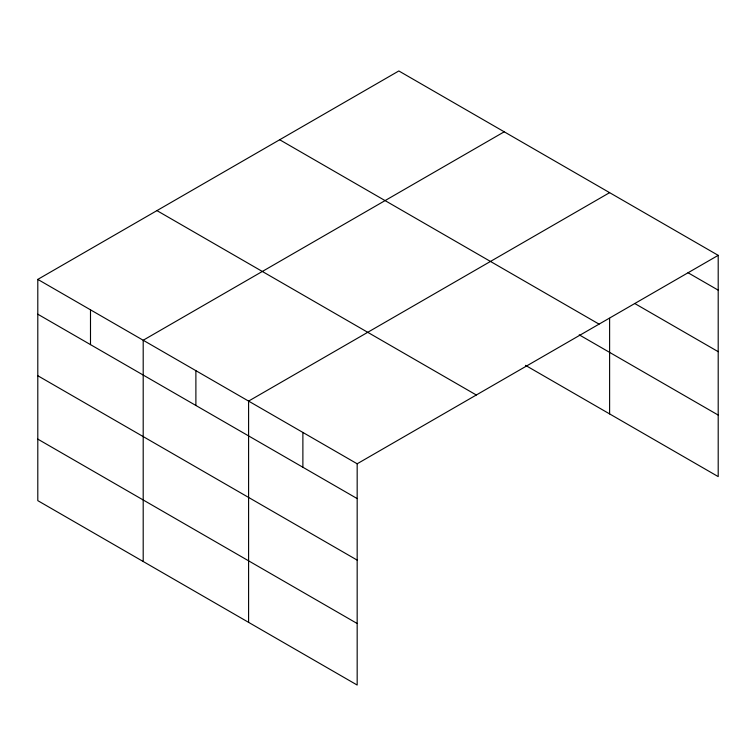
<?xml version="1.0" encoding="UTF-8"?>
<svg xmlns="http://www.w3.org/2000/svg" width="756" height="756" viewBox="0 0 756 756"><rect width="100%" height="100%" fill="white"/><g stroke="black" fill="none" stroke-linecap="round" stroke-linejoin="round"><path stroke-width="1.13" d="M718.2 255.348L398.828 70.96L37.8 279.399L37.8 500.652L357.172 685.04L357.172 463.787L718.2 255.348L718.2 476.601L525.496 365.346M504.214 131.809L143.196 340.247L143.196 561.5M609.61 192.657L248.592 401.096L248.592 622.349M688.036 272.746L718.2 290.153M634.747 303.506L718.2 351.682M279.682 139.747L599.064 324.135M579.209 334.832L718.2 415.072M156.936 210.612L476.318 395.001M37.8 279.399L357.172 463.787M37.8 314.203L357.172 498.591M37.8 375.732L357.172 560.12M37.8 439.123L357.172 623.511M609.61 318.342L609.61 413.91M302.882 432.441L302.882 467.246M195.889 370.667L195.889 405.471M90.493 309.818L90.493 344.623"/></g></svg>
